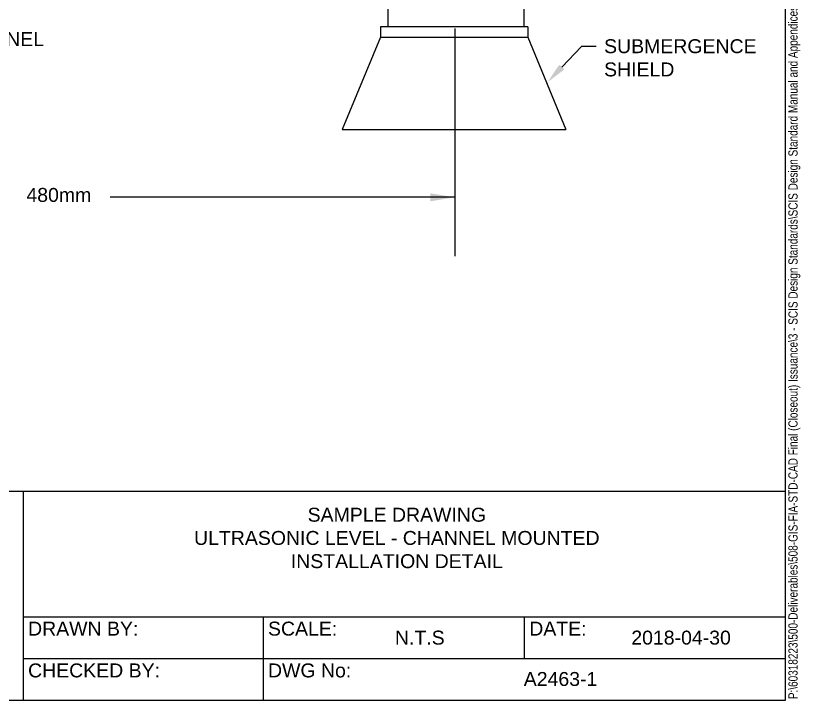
# Model space of a CAD drawing. Header units: millimetres. Extents: x 20 to 208, y 10 to 269.
# Drawn here: x 95.5 to 208.1, y 10 to 108.3 of the extents above; entities that cross this region are included whole.
import ezdxf
from ezdxf.enums import TextEntityAlignment as Align

# ---------------------------------------------------------------- set-up
doc = ezdxf.new("R2010")
doc.units = ezdxf.units.MM
doc.header["$MEASUREMENT"] = 0
doc.layers.get('0').update_dxf_attribs({"linetype": 'CONTINUOUS'})
for name, color, linetype in [('BBATXT', 7, 'CONTINUOUS'), ('C-B-TITLE', 7, 'CONTINUOUS'), ('G-ANNO-SYMB', 5, 'CONTINUOUS'), ('N-INST', 4, 'CONTINUOUS'), ('N-MISC', 8, 'CONTINUOUS')]:
    doc.layers.add(name, color=color, linetype=linetype)
doc.layers.add('N-ANNO-TEXT', color=2, linetype='CONTINUOUS', lineweight=25)
doc.styles.add('_CGS_2-5_NOTES', font='arial.ttf', dxfattribs={"height": 2.5})
doc.styles.add('FILENAME', font='ARIALN.TTF', dxfattribs={"width": 0.95, "height": 2.5})
doc.styles.add('T1_2_5', font='arial.ttf', dxfattribs={"height": 2.5})

# ---------------------------------------------------------------- blocks, each defined once
blk = doc.blocks.new('FILE NAME')
at = {"layer": 'C-B-TITLE', "insert": (360.99, 526.17), "char_height": 2.5, "attachment_point": 1, "style": 'FILENAME'}
blk.add_mtext('P:\\\\60318223\\\\500-Deliverables\\\\508-GIS-FIA-STD-CAD Final (Closeout) Issuance\\\\3 - SCIS Design Standards\\\\SCIS Design Standard Manual and Appendices Files\\\\Appendix D-6, A2463-1 Standard Instr. Mounting Details - 01-Ultrasonic Level (Channel) .dwg', dxfattribs=at)

msp = doc.modelspace()

# ---------------------------------------------------------------- linework, layer by layer
for p, q in [((20, 40), (181.99, 40)), ((20, 40), (181.99, 40)), ((20, 40), (181.99, 40)), ((20, 40), (181.99, 40)), ((20, 40), (206, 40)), ((20, 40), (96.56, 40)), ((96.56, 40), (96.56, 10)), ((96.56, 40), (206, 40)), ((96.56, 22), (206, 22)), ((131, 22), (131, 10)), ((168.5, 22), (168.5, 16)), ((96.56, 16), (206, 16))]:
    msp.add_line(p, q)
at = {"layer": 'G-ANNO-SYMB'}
for p, q in [((206, 10), (206, 269)), ((20, 10), (206, 10)), ((26, 10), (206, 10))]:
    msp.add_line(p, q, dxfattribs=at)
at = {"layer": 'N-ANNO-TEXT'}
for p, q in [((173.89, 100.89), (176.71, 103.86)), ((178.82, 103.86), (176.71, 103.86)), ((158.49, 82.2), (109.07, 82.2))]:
    msp.add_line(p, q, dxfattribs=at)
for points in [[(173.52, 101.24), (171.82, 98.72), (174.25, 100.55)], [(154.99, 82.78), (154.99, 81.62), (158.49, 82.2)]]:
    msp.add_solid(points, dxfattribs=at)
at = {"layer": 'N-INST', "linetype": 'Continuous'}
for p, q in [((169, 106.66), (169, 105.21)), ((147.85, 105.21), (142.37, 91.92)), ((169, 105.21), (174.47, 91.92)), ((142.37, 91.92), (174.47, 91.92))]:
    msp.add_line(p, q, dxfattribs=at)
for points in [[(148.97, 106.66), (148.97, 117.12)], [(168.44, 117.12), (168.44, 106.66)], [(169, 106.66), (147.85, 106.66)], [(147.85, 106.66), (147.85, 105.21)], [(147.85, 105.21), (169, 105.21)]]:
    msp.add_lwpolyline(points, dxfattribs=at)
at = {"layer": 'N-MISC', "linetype": 'Continuous'}
msp.add_lwpolyline([(158.54, 106.42), (158.54, 73.73)], dxfattribs=at)

# ---------------------------------------------------------------- block references
at = {"layer": 'BBATXT', "xscale": 0.7273500000000013, "yscale": 0.5273499999999984, "zscale": 0.6273500000000001, "rotation": 90}
msp.add_blockref('FILE NAME', (483.88, -252.4), dxfattribs=at)

# ---------------------------------------------------------------- texts
at = {"insert": (150.2, 37.64), "char_height": 2, "attachment_point": 2, "style": '_CGS_2-5_NOTES'}
msp.add_mtext_dynamic_manual_height_columns('SAMPLE DRAWING\\PULTRASONIC LEVEL - CHANNEL MOUNTED\\P\\pt84;INSTALLATION DETAIL', width=108.4161, gutter_width=12.5, heights=[0], dxfattribs=at)
at = {"char_height": 2, "style": '_CGS_2-5_NOTES'}
for s, insert, width, attachment_point in [('DRAWN BY:', (97.27, 21.29), 25, 1), ('SCALE:', (131.71, 21.29), 25, 1), ('DATE:', (169.21, 21.29), 25, 1), ('CHECKED BY:', (97.27, 15.29), 25, 1), ('DWG No:', (131.71, 15.29), 25, 1), ('A2463-1', (173.7, 14.06), 63.465, 2)]:
    msp.add_mtext(s, dxfattribs=dict(at, insert=insert, width=width, attachment_point=attachment_point))
at = {"style": 'T1_2_5'}
for tag, text, p in [('N.T.S', 'SCALE', (153.5, 19)), ('2018-04-30', '', (191, 19))]:
    msp.add_attdef(tag, text=text, height=2, dxfattribs=at).set_placement(p, align=Align.MIDDLE_CENTER)
at = {"layer": 'N-ANNO-TEXT', "char_height": 2, "width": 184.0143, "attachment_point": 1, "style": '_CGS_2-5_NOTES'}
for s, insert in [('CONCRETE WALL/CHANNEL', (61.38, 105.91)), ('SUBMERGENCE\\PSHIELD', (179.95, 104.89))]:
    msp.add_mtext(s, dxfattribs=dict(at, insert=insert))
at = {"layer": 'N-ANNO-TEXT', "insert": (101.69, 82.53), "char_height": 2, "attachment_point": 5, "style": '_CGS_2-5_NOTES'}
msp.add_mtext('480mm', dxfattribs=at)

doc.saveas('drawing.dxf')
